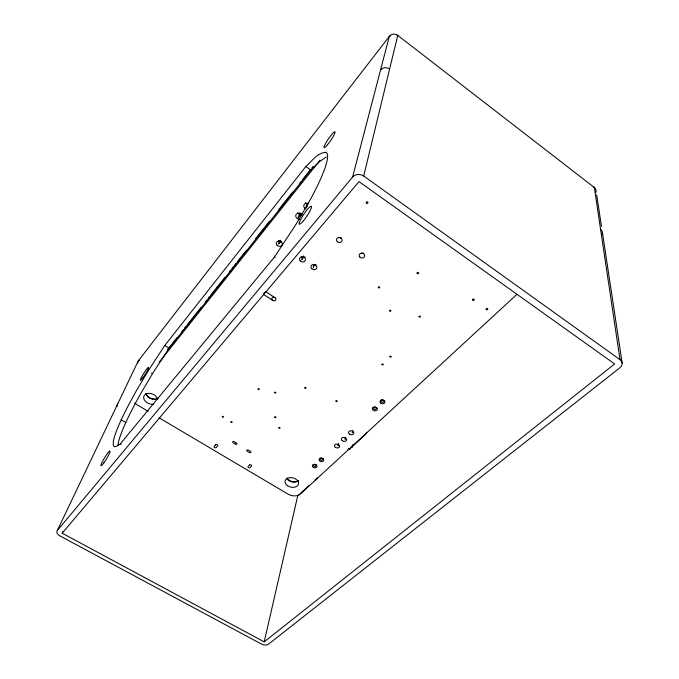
<?xml version="1.0" encoding="UTF-8"?>
<svg xmlns="http://www.w3.org/2000/svg" width="679" height="679" viewBox="0 0 679 679"><rect width="100%" height="100%" fill="white"/><g stroke="black" fill="none" stroke-linecap="round" stroke-linejoin="round"><path stroke-width="1.02" d="M313.588 264.241L313.316 267.365L314.224 265.497M302.206 256.56L301.883 259.667L302.842 257.816M117.891 445.594L118.154 443.599A86.038 11.738 -58 0 1 125.81 422.525A86.021 11.738 -58 0 1 141.461 392.292L153.471 372.1L169.181 348.157L310.77 170.005L319.427 161.746L326.421 156.866M352.554 430.681L352.282 432.693L352.808 430.732M279.179 241.028L278.746 244.084L279.799 242.284M303.437 257.842L303.708 255.881M345.441 437.352L345.144 439.364L345.687 437.412M338.431 443.922L338.117 445.942L338.668 443.99M280.274 242.225L280.614 240.29M352.078 447.571L352.579 444.77M63.096 531.301L62.205 533.21L264.199 641.876L297.699 495.95L309.038 485.493M620.029 359.683L363.698 176.031L397.775 35.393A6.043 5.984 23.6 0 0 389.296 36.437L138.21 360.965L57.291 530.571A5.636 3.412 21.1 0 0 59.93 535.901L261.449 644.057A5.203 3.039 13 0 0 268.494 644.184L619.927 367.738A7.562 5.67 -6.5 0 0 620.029 359.683L594.346 187.514L397.775 35.393A3.174 0.433 -54.8 0 0 397.011 35.724M57.291 530.571L352.622 177.041L389.296 36.437A3.064 1.01 40.8 0 1 390.196 36.216M307.867 203.369L306.195 207.91L307.239 206.127M299.863 213.223L298.157 217.806L300.789 213.291M300.678 213.231L299.846 215.141L300.95 213.427M164.793 345.45L149.066 369.435L137.022 389.636A86.157 11.28 -58 0 0 121.227 419.851A86.174 11.28 -58 0 0 113.376 440.866L113.291 445.653L114.598 446.799L116.983 446.171L120.37 443.803L274.418 257.061L296.265 223.951L311.22 197.979A98.328 14.768 -56.5 0 0 325.767 165.608A98.311 14.76 -56.5 0 0 325.835 152.325C317.322 152.699 311.78 161.364 305.83 166.525L164.793 345.45L169.181 348.157M167.314 349.897L177.211 337.438M181.828 331.624L183.152 329.96M184.467 328.305L185.791 326.641M187.107 324.978L200.959 307.536M205.576 301.731L206.9 300.067M208.215 298.404L209.539 296.74M210.855 295.085L224.707 277.643M229.324 271.829L230.648 270.166M231.963 268.511L233.279 266.847M234.603 265.183L235.919 263.528M237.243 261.865L246.477 250.237M255.711 238.609L269.563 221.167M278.797 209.548L292.649 192.106M299.906 182.974L301.23 181.31M302.545 179.646L310.464 169.682M311.78 168.019L313.104 166.363M159.107 362.357L320.021 160.193M62.205 533.21L359.004 181.59L614.639 363.961L264.199 641.876M315.081 479.917L317.348 477.829M516.727 294.533L300.432 493.939A9.048 6.213 13.3 0 1 288.108 494.159L159.073 417.797M120.37 443.803L121.312 444.346M121.218 419.86L125.802 422.533M148.166 411.347L137.26 404.896A9.625 6.773 22.3 0 1 134.782 402.97M348.548 448.488L350.058 449.43M263.257 294.219L272.771 300.441M265.531 291.529L275.063 297.767M274.418 257.061L275.148 257.545M299.083 213.07L301.544 214.725M305.83 166.525L310.77 170.005M622.168 363.036L602.4 232.422M596.705 194.856L601.458 226.336M151.892 373A7.639 0.942 -58 0 1 151.621 373.543M352.622 177.041A7.953 7.104 14.5 0 1 363.698 176.031M600.601 229.4A6.298 5.169 -12.6 0 1 602.146 234.561M117.297 406.195A4.872 3.378 22.8 0 1 117.705 403.946M380.512 70.107A6.501 6.281 16.7 0 1 389.619 69.054M348.03 449.498A4.728 1.562 -58.4 0 0 349.948 448.726L364.207 435.587A4.795 1.613 -58 0 0 366.618 432.353M157.901 398.276A7.231 5.135 22 0 1 150.908 398.335A7.231 5.135 22 0 1 146.087 393.353M298.395 480.613A6.832 4.745 13.4 0 1 286.988 478.101M137.778 363.18A4.617 3.336 23.6 0 1 138.21 360.965A2.3 1.536 36 0 1 139.662 360.328M595.814 192.48A5.89 4.965 -15.5 0 0 594.346 187.514A2.954 1.069 -50.3 0 0 593.438 187.192M298.353 480.885A6.832 4.745 13.4 0 1 286.818 478.372M363.596 253.225A2.784 2.368 11.8 0 1 361.72 252.936M341.164 237.743A2.809 2.402 14.8 0 1 338.94 237.268M316.058 264.827A3.013 2.521 16.5 0 1 314.623 264.734M305.295 257.027A3.03 2.538 17.9 0 1 301.832 256.289M264.674 292.343A2.156 1.731 19.8 0 1 263.775 293.328M153.683 404.2A7.274 5.143 21.9 0 1 144.041 399.371A7.274 5.143 21.9 0 1 149.032 393.328A7.274 5.143 21.9 0 1 157.621 399.43M157.791 398.548A7.231 5.143 22 0 1 150.628 398.539A7.231 5.143 22 0 1 145.917 393.336M281.369 241.732A3.064 2.572 20.8 0 1 278.713 240.646M305.779 208.945A3.463 3.005 20.1 0 1 304.073 204.769A3.463 3.005 20.1 0 1 308.597 203.624M307.918 204.676A3.437 2.988 20.3 0 1 305.491 202.639M299.795 219.181A3.437 2.954 20.4 0 1 295.883 216.822A3.437 2.954 20.4 0 1 297.725 213.325A3.437 2.954 20.4 0 1 302.028 214.954M301.739 214.547A3.412 2.937 20.5 0 1 297.691 212.883M304.769 387.879C306.552 390.001 306.305 386.037 304.769 387.845M419.028 316.558C420.785 318.926 420.963 314.369 419.028 316.558M222.271 416.711C224.07 418.79 223.518 414.988 222.271 416.711M335.867 401.094C337.675 403.19 337.387 399.193 335.867 401.094M230.928 421.939C232.21 424.027 232.829 420.488 230.928 421.905M258.037 389.092C259.59 391.265 259.734 387.437 258.054 389.016M378.271 287.293C379.977 289.84 380.189 285.104 378.271 287.293M381.938 364.377C383.363 366.702 383.932 362.493 381.938 364.377M274.511 392.53C276.166 394.737 276.209 390.739 274.52 392.496M274.681 417.118C276.183 419.249 276.404 415.429 274.681 417.118M389.449 310.651C390.798 313.155 391.749 308.614 389.449 310.6M389.907 356.602C391.69 358.877 391.596 354.608 389.907 356.56M278.814 427.77C280.419 429.815 280.419 426.14 278.814 427.728M215.642 444.847L214.233 446.358A1.171 0.815 17.7 0 0 214.632 447.563A1.171 0.815 17.7 0 0 216.194 447.52L217.603 446.018A1.171 0.815 17.7 0 0 217.204 444.804A1.171 0.815 17.7 0 0 215.642 444.847M316.567 465.174L315.081 466.719L312.832 465.259L314.377 464.198L316.567 465.174M323.289 458.877L321.778 460.447L319.52 458.97L321.091 457.892L323.289 458.877M376.811 407.952L375.122 409.7L372.779 408.096L374.528 406.865L376.811 407.952M384.424 400.805L382.718 402.579L380.359 400.966L382.133 399.71L384.424 400.805M249.575 465.005L248.132 466.465A1.154 0.798 15.7 0 0 248.489 467.636A1.154 0.798 15.7 0 0 250.05 467.593L251.493 466.142A1.154 0.798 15.7 0 0 251.137 464.962A1.154 0.798 15.7 0 0 249.575 465.005M235.333 444.083L233.177 442.793A1.061 0.747 16.9 0 1 232.838 441.698A1.061 0.747 16.9 0 1 234.255 441.656L236.419 442.946A1.061 0.747 16.8 0 1 236.759 444.041A1.061 0.747 16.8 0 1 235.333 444.083M249.363 452.477L247.224 451.196A1.052 0.738 16.1 0 1 246.901 450.109A1.052 0.738 16.1 0 1 248.327 450.075L250.458 451.348A1.052 0.738 15.9 0 1 250.789 452.435A1.052 0.738 15.9 0 1 249.363 452.477M327.465 144.78A9.608 1.383 -55.6 0 0 335.002 131.87A9.608 1.383 -55.6 0 0 326.09 142.565A9.608 1.383 -55.6 0 0 327.465 144.78M303.386 220.836A10.805 1.808 -56.1 0 0 311.389 206.289A10.805 1.808 -56.1 0 0 301.17 218.519A10.805 1.808 -56.1 0 0 303.386 220.836M142.879 377.83A7.647 0.908 -58 0 0 148.565 367.415A7.647 0.908 -58 0 0 141.962 376.336A7.647 0.908 -58 0 0 142.879 377.83M103.853 462.849A8.598 1.095 -58.7 0 0 109.981 451.094A8.598 1.095 -58.7 0 0 102.597 461.262A8.598 1.095 -58.7 0 0 103.853 462.849M486.47 309.692A0.849 0.687 -0.1 0 0 487.76 309.115A0.849 0.687 -0.1 0 0 486.487 308.495A0.849 0.687 -0.1 0 0 486.47 309.692M349.541 434.136A2.674 1.952 10.7 0 0 353.801 433.227A2.674 1.952 10.7 0 0 350.186 430.817A2.674 1.952 10.7 0 0 349.541 434.136M335.282 447.257A2.631 1.893 11.4 0 0 339.568 446.621A2.631 1.893 11.4 0 0 336.19 444.1A2.631 1.893 11.4 0 0 335.282 447.257M342.292 440.696A2.648 1.927 11.1 0 0 346.613 440.034A2.648 1.927 11.1 0 0 343.226 437.488A2.648 1.927 11.1 0 0 342.292 440.696M287.446 485.646A6.875 4.753 13.4 0 0 298.471 484.135A6.875 4.753 13.4 0 0 289.483 477.676A6.875 4.753 13.4 0 0 287.446 485.646M319.885 460.973A2.351 1.672 12.2 0 0 323.705 460.413A2.351 1.672 12.2 0 0 320.658 458.181A2.351 1.672 12.2 0 0 319.885 460.973M313.197 467.245A2.334 1.647 12.5 0 0 316.974 466.702A2.334 1.647 12.5 0 0 313.944 464.487A2.334 1.647 12.5 0 0 313.197 467.245M380.877 403.19A2.512 1.893 8.9 0 0 384.925 402.291A2.512 1.893 8.9 0 0 381.573 399.99A2.512 1.893 8.9 0 0 380.877 403.19M373.297 410.311A2.495 1.867 9.4 0 0 377.303 409.429A2.495 1.867 9.4 0 0 373.959 407.145A2.495 1.867 9.4 0 0 373.297 410.311M472.949 300.237A0.857 0.696 0.7 0 0 474.281 299.719A0.857 0.696 0.7 0 0 473.059 299.032A0.857 0.696 0.7 0 0 472.949 300.237M417.313 273.62A0.857 0.721 5.6 0 0 418.671 273.162A0.857 0.721 5.6 0 0 417.483 272.389A0.857 0.721 5.6 0 0 417.313 273.62M360.04 257.273A2.809 2.377 11.8 0 0 364.648 256.289A2.809 2.377 11.8 0 0 361.084 253.284A2.809 2.377 11.8 0 0 360.04 257.273M337.276 241.588A2.826 2.41 14.8 0 0 341.978 240.858A2.826 2.41 14.8 0 0 338.583 237.608A2.826 2.41 14.8 0 0 337.276 241.588M311.814 268.689A3.039 2.521 16.5 0 0 316.83 267.95A3.039 2.521 16.5 0 0 313.138 264.521A3.039 2.521 16.5 0 0 311.814 268.689M366.465 203.165A0.891 0.789 12.5 0 0 367.933 202.826A0.891 0.789 12.5 0 0 366.804 201.841A0.891 0.789 12.5 0 0 366.465 203.165M272.313 300.076A2.139 1.714 18.6 0 0 275.861 299.804A2.139 1.714 18.6 0 0 273.382 297.3A2.139 1.714 18.6 0 0 272.313 300.076M300.237 260.855A3.055 2.546 17.8 0 0 305.329 260.413A3.055 2.546 17.8 0 0 301.866 256.755A3.055 2.546 17.8 0 0 300.237 260.855M276.947 245.127A3.081 2.58 20.7 0 0 282.124 244.983A3.081 2.58 20.7 0 0 278.857 241.087A3.081 2.58 20.7 0 0 276.947 245.127"/></g></svg>
